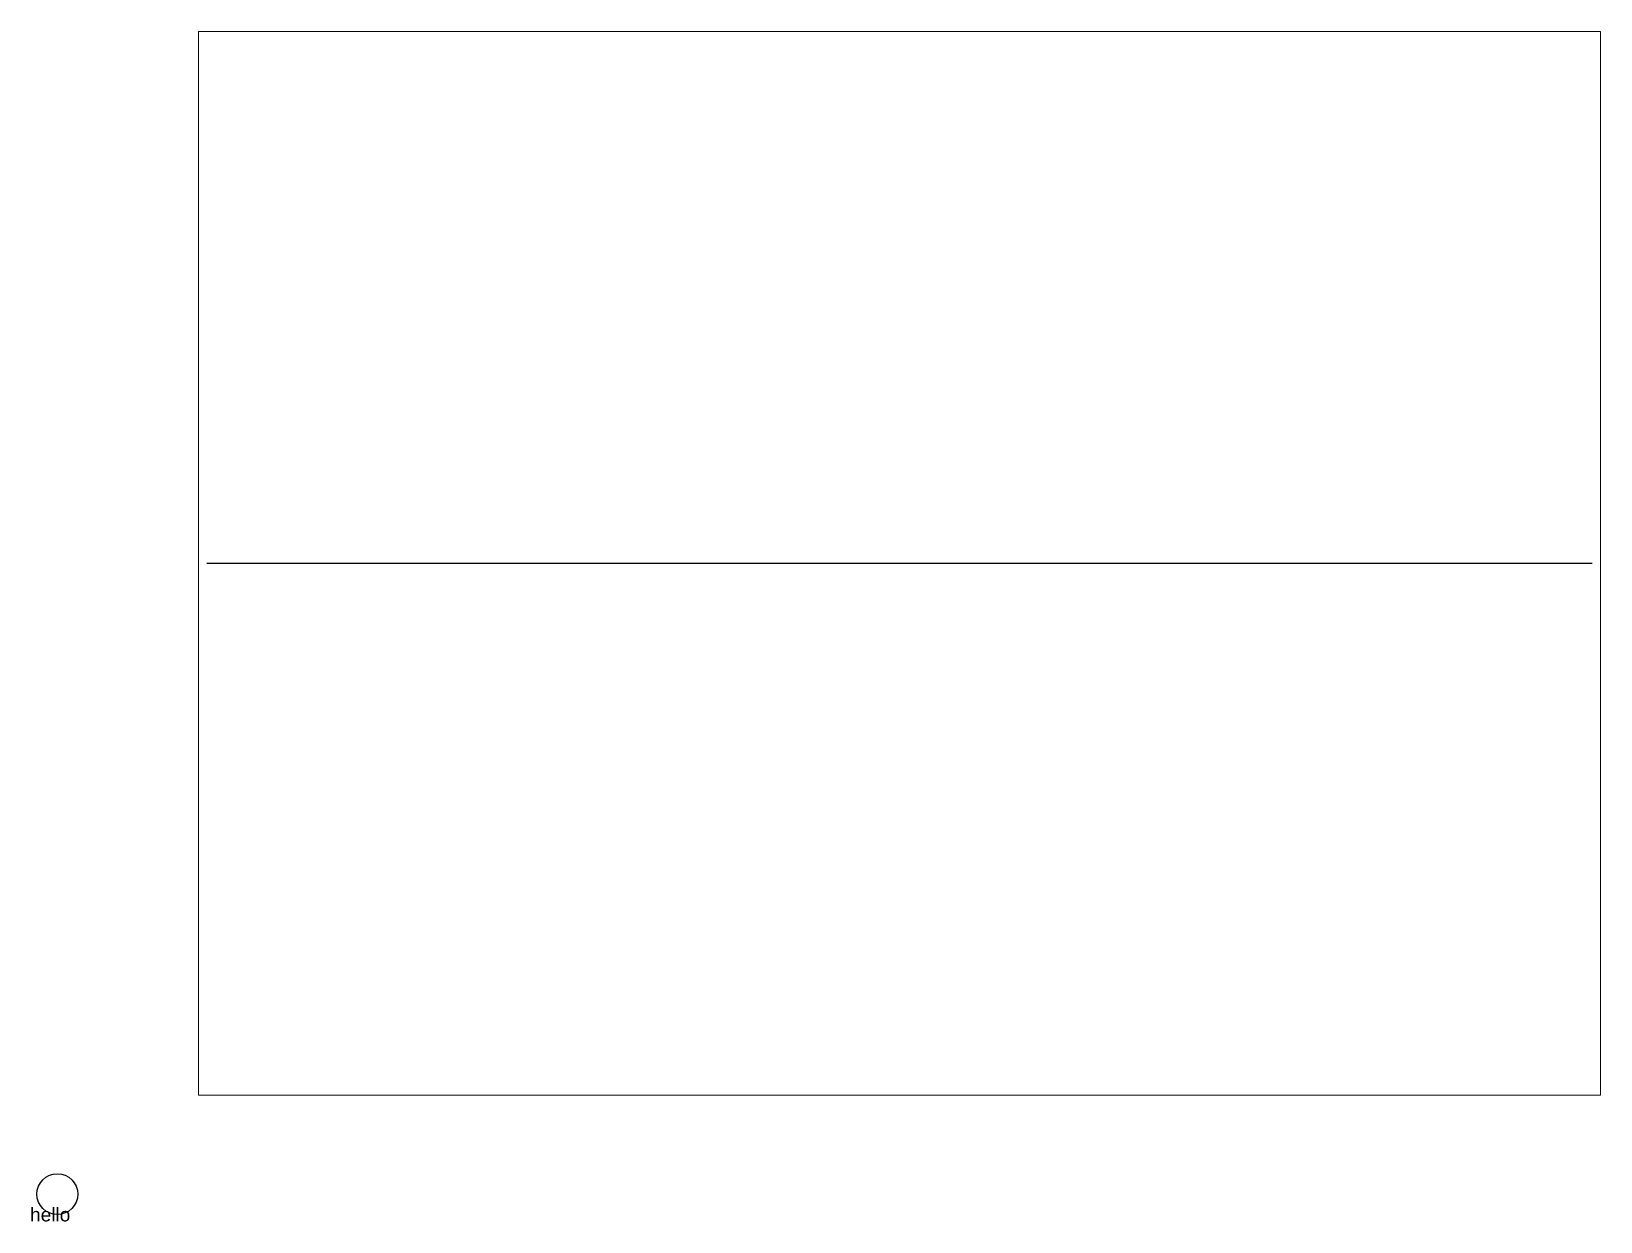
# Paper-space layout 'Layout2' of a CAD drawing. Header units: millimetres. Extents: x 1 to 231, y 1 to 176.
# The model-space entities are those that its viewports show. They can reach past a viewport. Long polylines and large blocks are cut down to what shows.
import ezdxf

# ---------------------------------------------------------------- set-up
doc = ezdxf.new("R2010")
doc.units = ezdxf.units.MM
doc.styles.get("Standard").update_dxf_attribs({"font": 'arial.ttf'})

msp = doc.modelspace()

# ---------------------------------------------------------------- linework, layer by layer
msp.add_line((0, 0), (10, 0))

psp = doc.layouts.new('Layout2')

# ---------------------------------------------------------------- linework, layer by layer
psp.add_circle((5, 5), 3)

# ---------------------------------------------------------------- texts
psp.add_text('hello', height=2).set_placement((1, 1))

# ---------------------------------------------------------------- viewports
at = {"layer": '0'}
psp.add_viewport(center=(128.5, 97.5), size=(205.6, 156), view_center_point=(5, 0), view_height=7.68008, dxfattribs=at)

doc.saveas('drawing.dxf')
